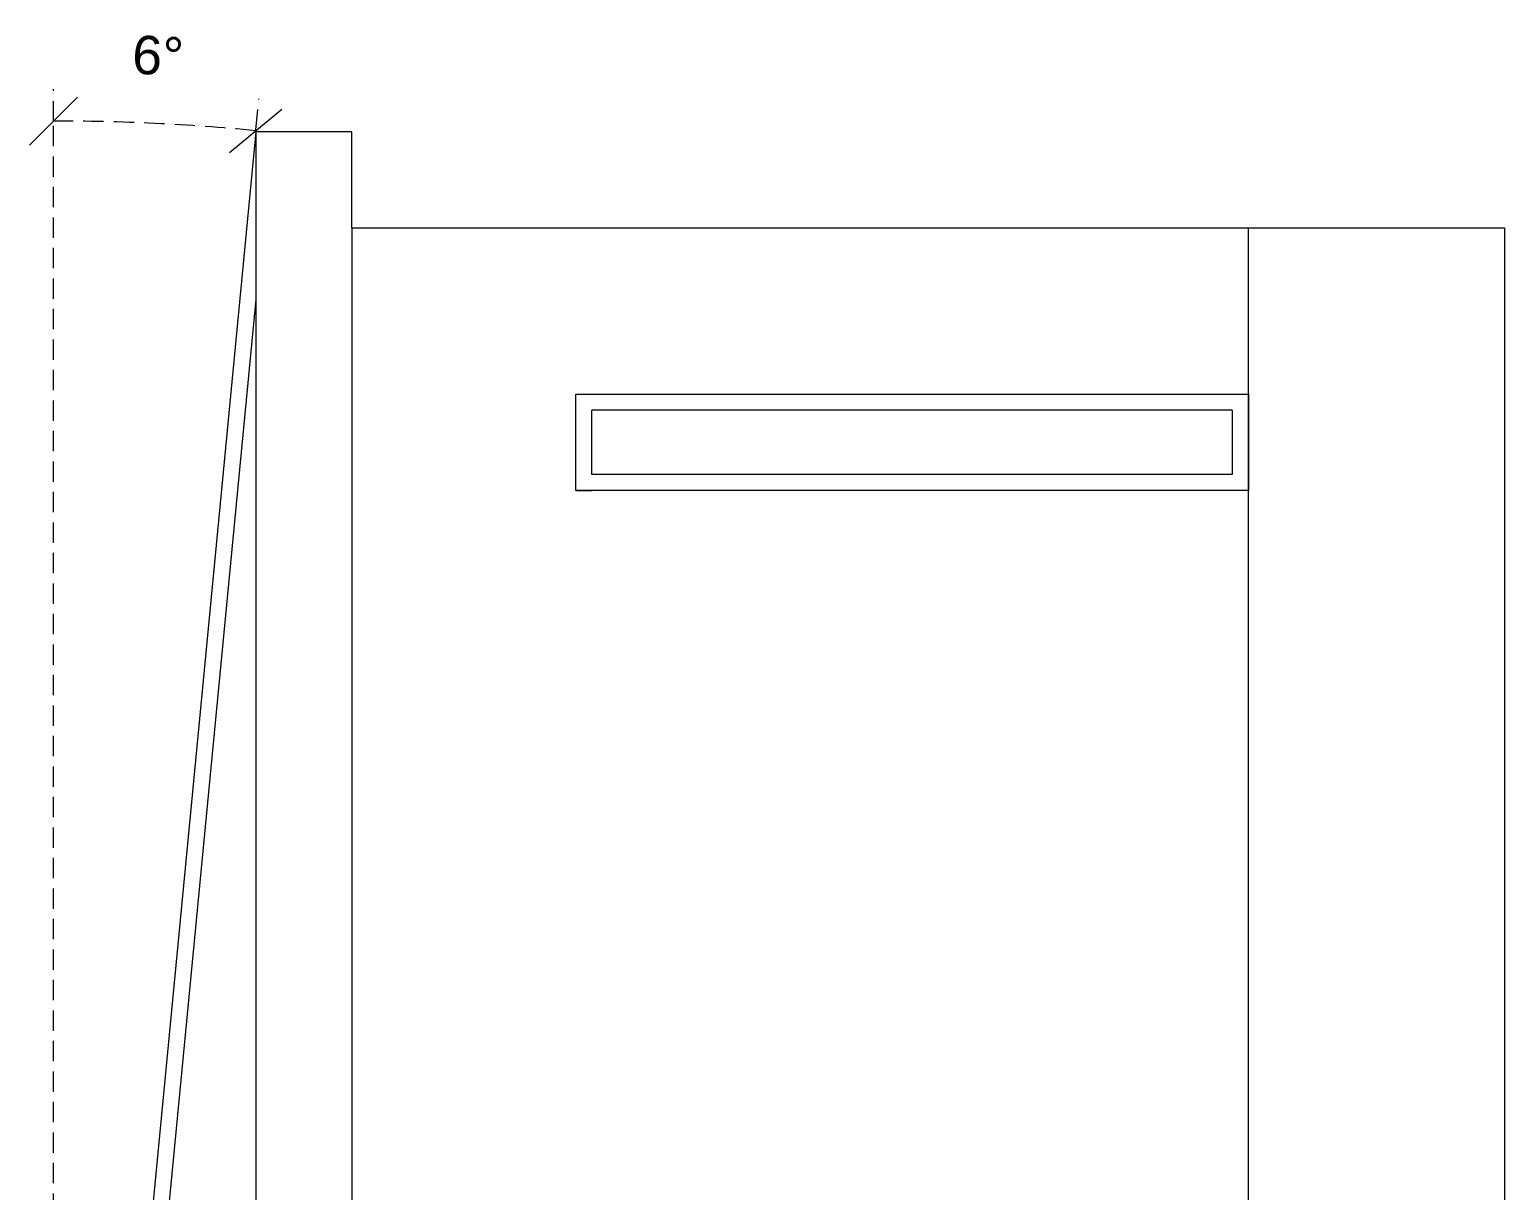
# Model space of a CAD drawing. Header units: millimetres. Extents: x -6247 to 53319, y -9113 to 41204.
# Drawn here: x 25212 to 29818, y 24498 to 28133 of the extents above; entities that cross this region are included whole.
import ezdxf

# ---------------------------------------------------------------- set-up
doc = ezdxf.new("R2010")
doc.units = ezdxf.units.MM
doc.linetypes.add('DASHED2', pattern=[9.525, 6.35, -3.175])
doc.styles.get("Standard").update_dxf_attribs({"font": 'Arial.ttf', "height": 120})
doc.dimstyles.new('ISO-25', dxfattribs={"dimscale": 10, "dimtxt": 2.5, "dimasz": 15, "dimexe": 10, "dimexo": 0.625, "dimgap": 15, "dimtad": 1, "dimlfac": 0.001, "dimtxsty": 'Standard', "dimblk": 'OBLIQUE', "dimblk1": 'OBLIQUE', "dimblk2": 'OBLIQUE', "dimcen": 20, "dimdle": 10, "dimadec": 0, "dimazin": 0, "dimtfac": 1, "dimtmove": 0, "dimatfit": 3, "dimldrblk": 'OPEN90', "dimfxl": 1, "dimarcsym": 0})

# ---------------------------------------------------------------- blocks, each defined once
blk = doc.blocks.new('_Oblique')
at = {"color": 0, "linetype": 'ByBlock', "lineweight": -2}
blk.add_line((-0.5, -0.5), (0.5, 0.5), dxfattribs=at)
blk = doc.blocks.new('*D140')
at = {"color": 0, "linetype": 'DASHED2', "lineweight": -2, "ltscale": 10, "transparency": 16777216}
for p, q in [((25286.8, 27846), (25286.8, 27947.2)), ((25918.8, 27820.1), (25928.1, 27916.6))]:
    blk.add_line(p, q, dxfattribs=at)
blk.add_arc((25286.8, 21223.4), 6623.9, 84.52738, 90, dxfattribs=at)
at = {"layer": 'Defpoints', "color": 0, "linetype": 'DASHED2', "ltscale": 10, "transparency": 16777216}
for p in [(25286.8, 27839.7), (25708.3, 27833.8), (25918.2, 27813.9), (25286.8, 21291.5), (25296.2, 21321.5)]:
    blk.add_point(p, dxfattribs=at)
at = {"color": 0, "linetype": 'DASHED2', "lineweight": -2, "ltscale": 10, "transparency": 16777216, "xscale": 150, "yscale": 150, "zscale": 150}
for p, rotation in [((25286.8, 27847.2), 180), ((25918.5, 27817), 354.5273839151268)]:
    blk.add_blockref('_Oblique', p, dxfattribs=dict(at, rotation=rotation))
at = {"color": 0, "linetype": 'DASHED2', "ltscale": 10, "transparency": 16777216, "insert": (25613.1, 28050.8), "char_height": 120, "attachment_point": 5, "rotation": 357.2637}
blk.add_mtext('6°', dxfattribs=at)
blk = doc.blocks.new('_Open90')
at = {"color": 0, "linetype": 'ByBlock', "lineweight": -2}
for p, q in [((-0.5, 0.5), (0, 0)), ((0, 0), (-1, 0)), ((0, 0), (-0.5, -0.5))]:
    blk.add_line(p, q, dxfattribs=at)

msp = doc.modelspace()

# ---------------------------------------------------------------- linework, layer by layer
at = {"linetype": 'DASHED2', "ltscale": 10}
msp.add_line((25286.831, 21291.532), (25286.831, 27839.707), dxfattribs=at)
for p, q in [((25918.249, 27813.923), (25296.23, 21321.488)), ((26218.249, 27813.923), (25918.249, 27813.923)), ((25918.249, 27813.923), (25918.249, 16273.923)), ((26218.249, 27513.923), (26218.249, 27813.923)), ((26218.249, 27513.923), (26218.249, 16573.923)), ((26218.249, 27513.923), (29018.249, 27513.923)), ((29018.249, 27513.923), (29818.249, 27513.923)), ((29018.249, 23153.923), (29018.249, 27513.923)), ((29818.249, 27513.923), (29818.249, 16573.923)), ((25918.249, 27289.72), (25368.534, 21551.929)), ((26918.249, 26993.923), (29018.249, 26993.923)), ((26918.249, 26693.923), (26918.249, 26993.923)), ((29018.249, 26993.923), (29018.249, 26693.923)), ((29018.249, 26993.923), (29018.249, 26943.923)), ((28968.249, 26943.923), (26968.249, 26943.923)), ((26968.249, 26743.923), (26968.249, 26943.923)), ((28968.249, 26943.923), (28968.249, 26743.923)), ((28968.249, 26743.923), (26968.249, 26743.923)), ((29018.249, 26693.923), (29018.249, 26743.923)), ((29018.249, 26693.923), (26918.249, 26693.923)), ((26918.249, 26693.923), (26968.249, 26693.923))]:
    msp.add_line(p, q)

# ---------------------------------------------------------------- dimensions: what is measured, and where the dimension line sits
dim = msp.add_angular_dim_2l(base=(25708.332, 27833.814), line1=((25286.831, 21291.532), (25286.831, 27839.707)), line2=((25918.249, 27813.923), (25296.23, 21321.488)), text='6°', dimstyle='ISO-25', dxfattribs=at)
dim.commit()
dim.dimension.update_dxf_attribs({"geometry": '*D140', "text_midpoint": (25613.142, 28050.837)})

doc.saveas('drawing.dxf')
